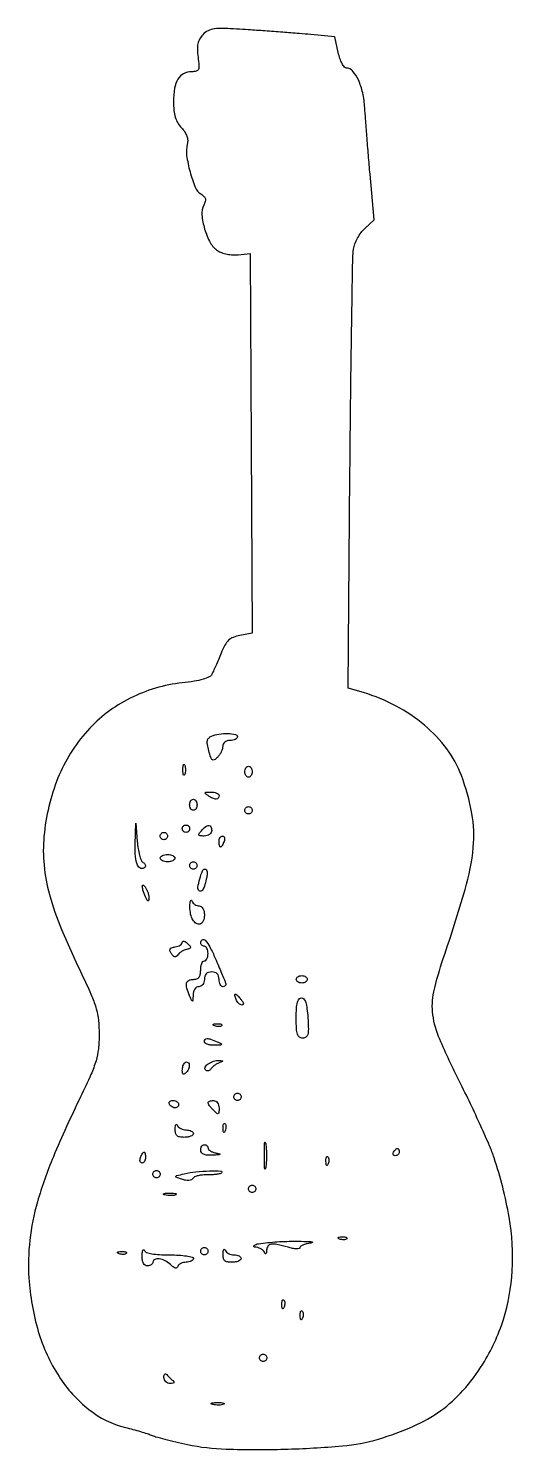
# Model space of a CAD drawing. Extents: x 0 to 132, y 0 to 387.
import ezdxf

# ---------------------------------------------------------------- set-up
doc = ezdxf.new("R2010")
doc.units = 0

msp = doc.modelspace()

# ---------------------------------------------------------------- linework, layer by layer
for points in [[(47.568518, 385.075712, 0.058267), (46.719232, 383.883974, 0.072998), (46.245394, 382.61366, 0.059997), (46.104042, 381.072072, 0.026236), (46.270164, 379.022441, -0.012594), (46.530277, 376.626635, -0.123581), (46.366663, 375.631498, -0.236374), (45.790045, 375.148082, -0.058434), (44.527288, 375, 0.119146), (42.360654, 374.476271, 0.138222), (40.811592, 373.035906, 0.097816), (39.900139, 370.554595, 0.039274), (39.615385, 366.934974, 0.023282), (39.729835, 364.478341, 0.049602), (40.092737, 362.613825, 0.060351), (40.753674, 361.101062, 0.055487), (41.772415, 359.742253, -0.04135), (42.677025, 358.604028, -0.06241), (43.243352, 357.473005, -0.071078), (43.467159, 356.355438, -0.078035), (43.3569, 355.256787, 0.099313), (43.181477, 352.225184, 0.031555), (44.099464, 347.771368, 0.029232), (45.517029, 343.56154, 0.158636), (47.044808, 341.739944, -0.0497), (47.895592, 341.082959, -0.141284), (48.272656, 340.444114, -0.139206), (48.254603, 339.696403, -0.047692), (47.832474, 338.686975, 0.148041), (47.307939, 336.065049, 0.049773), (48.0759, 332.196376, 0.04985), (49.619807, 328.493609, 0.124664), (51.586577, 326.351316, 0.060535), (52.700555, 325.800621, 0.032889), (54.173386, 325.38913, 0.03224), (55.74882, 325.163536, 0.043728), (57.185322, 325.177368), (60.5, 325.5), (60.75894, 273.862968), (61.01788, 222.225936), (57.652528, 221.594592, 0.047318), (55.838203, 221.072854, 0.096795), (54.594593, 220.280004, 0.080039), (53.599106, 218.971875, 0.024893), (52.541723, 216.731624, -0.002449), (51.81817, 215.001547, -0.002552), (51.087507, 213.302415, -0.002453), (50.441182, 211.839919, -0.011188), (50.042263, 211, -0.169823), (49.307019, 210.289083, -0.038269), (47.651647, 209.674221, -0.029614), (45.254584, 209.13837, -0.012686), (42.00175, 208.695399, 0.088822), (27.775493, 204.494111, 0.09341), (16.174228, 195.663502, 0.088849), (8.169766, 182.801194, 0.071814), (4.359881, 166.96233, 0.047152), (4.372226, 159.047823, 0.043894), (5.851734, 151.076912, 0.032215), (9.170367, 141.56429, 0.011626), (15.056678, 128.5, -0.009667), (17.396945, 123.359784, -0.034184), (18.604238, 119.942097, -0.043652), (19.180578, 116.844845, -0.024162), (19.366874, 113, -0.026186), (19.159611, 109.03746, -0.04635), (18.518721, 105.830619, -0.0327), (17.142021, 102.119874, -0.007331), (14.295965, 96, 0.012248), (6.918815, 79.720104, 0.030857), (2.588736, 67.450948, 0.040673), (0.512533, 57.009529, 0.044819), (0.250767, 46.708121, 0.055521), (2.821414, 32.177402, 0.071953), (8.451926, 19.890122, 0.082014), (16.588666, 10.925111, 0.107127), (26.5, 6.055354, -0.006), (28.560937, 5.517572, -0.005911), (30.61875, 4.927908, -0.005824), (32.409224, 4.369062, -0.022441), (33.5, 3.959658, 0.033238), (34.714757, 3.533387, 0.004927), (37.225719, 2.862241, 0.005533), (40.21318, 2.130328, 0.004736), (43.374788, 1.424244, 0.045063), (53.970611, 0.144581, 0.014443), (69.83962, 0.124908, 0.014112), (85.564186, 1.004303, 0.051825), (95.343999, 2.86129, 0.031286), (104.865971, 6.377654, 0.051701), (112.299954, 10.630295, 0.055167), (118.369681, 16.096729, 0.041929), (123.746192, 23.263694, 0.063814), (129.350453, 35.408029, 0.062587), (131.759235, 48.653883, 0.056434), (130.9131, 63.257868, 0.038119), (126.832657, 79.452587, 0.020859), (125.589447, 82.708592, 0.004883), (123.22798, 88.050786, 0.005025), (120.387204, 94.147645, 0.004916), (117.404145, 100.23094, -0.013392), (112.031298, 111.674326, -0.070458), (110.174161, 118.345749, -0.087848), (110.451361, 124.580458, -0.027087), (113.004657, 133.670322, 0.010624), (118.95961, 152.470517, 0.04677), (121.177043, 163.875428, 0.06973), (120.799914, 173.141945, 0.045172), (117.931635, 183.498015, 0.07071), (113.984425, 190.694908, 0.056485), (107.91057, 197.140734, 0.053396), (100.171736, 202.384874, 0.049553), (91.304874, 206.028054), (87.109749, 207.283694), (87.606297, 265.391847, -0.000749), (87.832351, 287.897729, -0.001151), (88.102168, 307.385968, -0.00037), (88.387234, 324.266316, -0.033314), (88.597087, 326.751874, -0.053636), (88.971068, 328.169097, -0.032813), (89.693808, 329.741781, -0.032632), (90.62564, 331.222747, -0.049107), (91.636562, 332.36382), (94.181795, 334.723893), (93.088254, 347.111947, -0.001109), (92.644253, 352.27238, -0.001047), (92.214427, 357.533589, -0.00104), (91.853254, 362.194104, -0.003661), (91.649133, 365.193888, 0.039338), (91.078942, 369.261972, 0.053541), (89.897099, 372.770971, 0.066515), (88.347862, 375.216512, 0.221855), (86.669008, 376, -0.231752), (86.111854, 376.2729, -0.044333), (85.484827, 377.248438, -0.039065), (84.896607, 378.6222, -0.027091), (84.442061, 380.25), (83.5, 384.5), (77, 385.119923, 0.003385), (73.778736, 385.40515, 0.00131), (69.311252, 385.758477, 0.001297), (64.467375, 386.116169, 0.001604), (59.953197, 386.423194, 0.004377), (53.547235, 386.781968, 0.038912), (50.724962, 386.695605, 0.091986), (49.003312, 386.178406, 0.09023)], [(57, 194, -0.191087), (56.848523, 193.618118, -0.088204), (56.4125, 193.29375, -0.068025), (55.765418, 193.073693, -0.048028), (55, 193, 0.071973), (54.211839, 192.885957, 0.094927), (53.568182, 192.553571, 0.107897), (53.149448, 192.046083, 0.119287), (53, 191.428571, -0.073842), (52.894918, 190.720916, -0.03861), (52.570363, 189.889113, -0.037357), (52.09718, 189.070061, -0.046744), (51.537408, 188.39455, -0.052914), (50.702309, 187.719696, -0.319669), (50.17669, 187.743294, -0.150592), (49.750574, 188.355333, -0.012813), (49.208229, 190.215979, -0.021179), (48.834346, 191.922798, -0.088019), (48.836752, 192.972796, -0.146552), (49.190234, 193.670556, -0.101445), (49.920821, 194.179715, -0.065111), (51.951871, 194.75588, -0.042966), (54.377737, 194.902822, -0.042475), (56.446399, 194.67376, -0.358136)], [(42.662281, 183.75, -0.174857), (42.474999, 183.540618, -0.447206), (42.306058, 183.601562, -0.078554), (42.189089, 184.10856, -0.017491), (42.157895, 185, -0.017491), (42.189089, 185.89144, -0.078554), (42.306058, 186.398438, -0.447206), (42.474999, 186.459382, -0.174857), (42.662281, 186.25, -0.057986), (42.818615, 185.679992, -0.037979), (42.87034, 185, -0.037979), (42.818615, 184.320008, -0.057986)], [(61, 184.5, -0.064853), (60.925306, 183.926543, -0.082425), (60.70625, 183.440625, -0.098894), (60.381354, 183.115568, -0.148195), (60, 183, -0.148195), (59.618646, 183.115568, -0.098894), (59.29375, 183.440625, -0.082425), (59.074694, 183.926543, -0.064853), (59, 184.5, -0.064853), (59.074694, 185.073457, -0.082425), (59.29375, 185.559375, -0.098894), (59.618646, 185.884432, -0.148195), (60, 186, -0.148195), (60.381354, 185.884432, -0.098894), (60.70625, 185.559375, -0.082425), (60.925306, 185.073457, -0.064853)], [(52, 178, -0.163584), (51.775753, 177.332924, -0.234725), (51.227035, 177.060308, -0.112355), (50.301377, 177.270972, -0.031558), (49, 178, -0.023197), (48.271114, 178.520491, -0.409657), (48.237851, 178.781653, -0.220444), (48.555791, 178.949578, -0.011293), (49.75, 178.984687, -0.042523), (50.611405, 178.917196, -0.062416), (51.339062, 178.701752, -0.082215), (51.832025, 178.381177, -0.210568)], [(46, 175.5, -0.064853), (45.925306, 174.926543, -0.082425), (45.70625, 174.440625, -0.098894), (45.381354, 174.115568, -0.148195), (45, 174, -0.148195), (44.618646, 174.115568, -0.098894), (44.29375, 174.440625, -0.082425), (44.074694, 174.926543, -0.064853), (44, 175.5, -0.064853), (44.074694, 176.073457, -0.082425), (44.29375, 176.559375, -0.098894), (44.618646, 176.884432, -0.148195), (45, 177, -0.148195), (45.381354, 176.884432, -0.098894), (45.70625, 176.559375, -0.082425), (45.925306, 176.073457, -0.064853)], [(61, 174, -0.099038), (60.923658, 173.618362, -0.097945), (60.70625, 173.29375, -0.097945), (60.381638, 173.076342, -0.099038), (60, 173, -0.099038), (59.618362, 173.076342, -0.097945), (59.29375, 173.29375, -0.097945), (59.076342, 173.618362, -0.099038), (59, 174, -0.099038), (59.076342, 174.381638, -0.097945), (59.29375, 174.70625, -0.097945), (59.618362, 174.923658, -0.099038), (60, 175, -0.099038), (60.381638, 174.923658, -0.097945), (60.70625, 174.70625, -0.097945), (60.923658, 174.381638, -0.099038)], [(31.285252, 159.823705, -0.066204), (31.678913, 159.501579, -0.100646), (31.909999, 159.126503, -0.129449), (31.944586, 158.760016, -0.156773), (31.787571, 158.454237, -0.28705), (30.712646, 158.206709, -0.21542), (29.808549, 159.061022, -0.078172), (29.258613, 161.375078, -0.027246), (29.180248, 164.809017), (29.360496, 170.5), (29.74446, 165.519332, 0.020379), (29.976147, 163.559837, 0.026444), (30.355453, 161.791716, 0.025957), (30.812953, 160.392919, 0.163745)], [(38, 167, -0.099038), (37.923658, 166.618362, -0.097945), (37.70625, 166.29375, -0.097945), (37.381638, 166.076342, -0.099038), (37, 166, -0.099038), (36.618362, 166.076342, -0.097945), (36.29375, 166.29375, -0.097945), (36.076342, 166.618362, -0.099038), (36, 167, -0.099038), (36.076342, 167.381638, -0.097945), (36.29375, 167.70625, -0.097945), (36.618362, 167.923658, -0.099038), (37, 168, -0.099038), (37.381638, 167.923658, -0.097945), (37.70625, 167.70625, -0.097945), (37.923658, 167.381638, -0.099038)], [(44, 169, -0.099038), (43.923658, 168.618362, -0.097945), (43.70625, 168.29375, -0.097945), (43.381638, 168.076342, -0.099038), (43, 168, -0.099038), (42.618362, 168.076342, -0.097945), (42.29375, 168.29375, -0.097945), (42.076342, 168.618362, -0.099038), (42, 169, -0.099038), (42.076342, 169.381638, -0.097945), (42.29375, 169.70625, -0.097945), (42.618362, 169.923658, -0.099038), (43, 170, -0.099038), (43.381638, 169.923658, -0.097945), (43.70625, 169.70625, -0.097945), (43.923658, 169.381638, -0.099038)], [(50, 168.5, -0.131445), (49.844825, 167.919933, -0.103835), (49.410096, 167.433875, -0.089246), (48.751387, 167.110683, -0.069641), (47.960573, 167, -0.021336), (46.873432, 167.046411, -0.258397), (46.538549, 167.27115, -0.281919), (46.567779, 167.657184, -0.02441), (47.210573, 168.461963, -0.039029), (48.36018, 169.576714, -0.171233), (49.234202, 169.898545, -0.307022), (49.795159, 169.529308, -0.098538)], [(53.361626, 165.5, -0.02136), (53.112506, 164.925442, -0.030395), (52.839659, 164.440625, -0.030693), (52.579329, 164.087111, -0.222225), (52.393011, 164, -0.289661), (52.241071, 164.096084, -0.046727), (52.115447, 164.440625, -0.039339), (52.028469, 164.925176, -0.024748), (52, 165.5, -0.062722), (52.07223, 166.073532, -0.08088), (52.284531, 166.559375, -0.098158), (52.599211, 166.884506, -0.152681), (52.968615, 167, -0.184534), (53.289193, 166.877514, -0.147206), (53.483616, 166.559375, -0.100118), (53.511135, 166.074366, -0.055937)], [(40, 161, -0.191087), (39.848523, 160.618118, -0.088204), (39.4125, 160.29375, -0.068025), (38.765418, 160.073693, -0.048028), (38, 160, -0.048028), (37.234582, 160.073693, -0.068025), (36.5875, 160.29375, -0.088204), (36.151477, 160.618118, -0.191087), (36, 161, -0.191087), (36.151477, 161.381882, -0.088204), (36.5875, 161.70625, -0.068025), (37.234582, 161.926307, -0.048028), (38, 162, -0.048028), (38.765418, 161.926307, -0.068025), (39.4125, 161.70625, -0.088204), (39.848523, 161.381882, -0.191087)], [(46, 159, -0.099038), (45.923658, 158.618362, -0.097945), (45.70625, 158.29375, -0.097945), (45.381638, 158.076342, -0.099038), (45, 158, -0.099038), (44.618362, 158.076342, -0.097945), (44.29375, 158.29375, -0.097945), (44.076342, 158.618362, -0.099038), (44, 159, -0.099038), (44.076342, 159.381638, -0.097945), (44.29375, 159.70625, -0.097945), (44.618362, 159.923658, -0.099038), (45, 160, -0.099038), (45.381638, 159.923658, -0.097945), (45.70625, 159.70625, -0.097945), (45.923658, 159.381638, -0.099038)], [(48.527124, 155.25205, -0.013437), (47.995112, 153.350315, -0.062442), (47.526647, 152.313496, -0.185581), (47.066538, 151.960284, -0.276523), (46.588305, 152.083333, -0.236217), (46.263939, 153.077203, -0.030362), (46.743433, 155.336066, -0.029436), (47.481788, 157.500658, -0.304743), (48.224985, 158, -0.274184), (48.568497, 157.796316, -0.098026), (48.746371, 157.231197, -0.060031), (48.737262, 156.355918, -0.028903)], [(32.914402, 150, -0.051935), (32.838733, 149.464625, -0.491407), (32.656114, 149.384577, -0.152377), (32.391929, 149.658129, -0.014925), (32, 150.5, -0.019739), (31.304162, 152.313446, -0.081911), (31.114008, 153.466394, -0.608383), (31.407129, 153.618131, -0.095694), (32, 153, -0.040566), (32.367204, 152.315929, -0.028934), (32.668473, 151.5, -0.029384), (32.865933, 150.682866, -0.053798)], [(46.583333, 148, -0.157116), (47.152545, 147.816608, -0.108391), (47.608333, 147.308824, -0.081104), (47.902663, 146.51166, -0.047997), (48, 145.5, -0.048268), (47.903041, 144.497955, -0.079023), (47.610699, 143.698668, -0.105211), (47.161843, 143.184839, -0.162184), (46.606989, 143, -0.178706), (45.537103, 143.395005, -0.105562), (44.699596, 144.489642, -0.075965), (44.189284, 146.192824, -0.043995), (44.078947, 148.331787, -0.021609), (44.140051, 149.097733, -0.111243), (44.282867, 149.4959, -0.456036), (44.465545, 149.523342, -0.120744), (44.662281, 149.25, 0.087674), (44.960859, 148.772091, 0.065245), (45.434649, 148.367188, 0.064399), (46.004061, 148.093368, 0.080074)], [(43.151615, 136.134318, 0.048208), (42.464269, 135.910928, 0.036947), (41.764849, 135.542849, 0.037921), (41.156594, 135.095528, 0.069282), (40.75, 134.634318, -0.084462), (40.350044, 134.207334, -0.217988), (39.947437, 134.117181, -0.156768), (39.517803, 134.363161, -0.040958), (39.025645, 135, -0.05493), (38.649865, 135.746561, -0.218139), (38.686359, 136.245765, -0.18857), (39.100767, 136.591645, -0.040594), (40.025645, 136.819551, 0.045395), (40.781153, 137.01342, 0.059226), (41.420033, 137.330135, 0.072415), (41.85521, 137.714223, 0.177608), (42, 138.108978, -0.240566), (42.126692, 138.35706, -0.215923), (42.411724, 138.415183, -0.09425), (42.862686, 138.218054, -0.035938), (43.401615, 137.789427, -0.02107), (44.133688, 137.056666, -0.226958), (44.252857, 136.666513, -0.277818), (44.01582, 136.380411, -0.029772)], [(50.955005, 133.75, -0.000152), (51.843655, 131.648245, -0.000184), (52.676405, 129.675, -0.000156), (53.376382, 128.013215, -0.001261), (53.695319, 127.25, -0.078686), (53.810316, 126.772351, -0.130513), (53.736444, 126.367188, -0.156218), (53.486912, 126.099245, -0.128457), (53.106989, 126, -0.175384), (52.684563, 126.152876, -0.092966), (52.325178, 126.5875, -0.073174), (52.081934, 127.234842, -0.053388), (52, 128, 0.072254), (51.873159, 128.873159, 0.124864), (51.5, 129.5, 0.124864), (50.873159, 129.873159, 0.072254), (50, 130, 0.072254), (49.126841, 129.873159, 0.124864), (48.5, 129.5, 0.124864), (48.126841, 128.873159, 0.072254), (48, 128, -0.072314), (47.888136, 127.230589, -0.08892), (47.5625, 126.583333, -0.10214), (47.075754, 126.153209, -0.130775), (46.5, 126, 0.137837), (45.903376, 125.832341, 0.103766), (45.404587, 125.363286, 0.085085), (45.064796, 124.640695, 0.059713), (44.929715, 123.75, -0.003386), (44.87311, 122.261086, -0.326773), (44.747226, 122.104278, -0.368608), (44.576652, 122.185338, -0.003751), (44, 123.5, -0.02926), (43.226267, 125.637187, -0.127565), (43.179447, 126.970867, -0.23031), (43.776292, 127.722062, -0.112136), (45, 128, 0.07578), (45.935258, 128.142566, 0.149477), (46.55, 128.5625, 0.124434), (46.893532, 129.317234, 0.044917), (47, 130.5, -0.038131), (47.073116, 131.457356, -0.057076), (47.29375, 132.265625, -0.074992), (47.617064, 132.817169, -0.226478), (48, 133, 0.191087), (48.381882, 133.151477, 0.088204), (48.70625, 133.5875, 0.068025), (48.926307, 134.234582, 0.048028), (49, 135, 0.048028), (48.926307, 135.765418, 0.068025), (48.70625, 136.4125, 0.088204), (48.381882, 136.848523, 0.191087), (48, 137, -0.099038), (47.618362, 137.076342, -0.097945), (47.29375, 137.29375, -0.097945), (47.076342, 137.618362, -0.099038), (47, 138, -0.274854), (47.447033, 138.751783, -0.342304), (48.224426, 138.624947, -0.066931), (49.512162, 136.805042, -0.020456)], [(76, 128, -0.148195), (75.884432, 127.618646, -0.098894), (75.559375, 127.29375, -0.082425), (75.073457, 127.074694, -0.064853), (74.5, 127, -0.064853), (73.926543, 127.074694, -0.082425), (73.440625, 127.29375, -0.098894), (73.115568, 127.618646, -0.148195), (73, 128, -0.148195), (73.115568, 128.381354, -0.098894), (73.440625, 128.70625, -0.082425), (73.926543, 128.925306, -0.064853), (74.5, 129, -0.064853), (75.073457, 128.925306, -0.082425), (75.559375, 128.70625, -0.098894), (75.884432, 128.381354, -0.148195)], [(58, 122.5, -0.035237), (58.42795, 121.903434, -0.100348), (58.603286, 121.425778, -0.22275), (58.515803, 121.128897, -0.214681), (58.229434, 121, -0.125677), (57.798443, 121.11007, -0.064053), (57.343184, 121.440625, -0.05745), (56.934012, 121.926337, -0.054778), (56.638374, 122.5, -0.019009), (56.442315, 123.075405, -0.034664), (56.333541, 123.559375, -0.044074), (56.311504, 123.904913, -0.407084), (56.40894, 124, -0.176553), (56.604143, 123.928855, -0.014236), (57.019109, 123.559375, -0.017822), (57.49792, 123.074599, -0.012711)], [(76.15745, 117.498637, -0.009448), (76.28994, 114.440094, -0.068838), (76.124642, 112.984344, -0.180617), (75.629717, 112.273047, -0.152744), (74.75, 111.998637, -0.158646), (73.869784, 112.285892, -0.159507), (73.329607, 113.035652, -0.066338), (73.063787, 114.53473, -0.010754), (73, 117.5, -0.012777), (73.067811, 120.153217, -0.049896), (73.313975, 121.773056, -0.100682), (73.751152, 122.675288, -0.233853), (74.40745, 123, -0.235041), (75.069264, 122.670701, -0.085057), (75.565576, 121.711968, -0.047185), (75.924453, 120.058108, -0.0143)], [(52.729167, 115.395833, -0.126455), (52.402231, 115.202593, -0.060344), (51.916927, 115.123424, -0.05415), (51.359369, 115.160852, -0.051402), (50.8125, 115.316886, -0.054073), (50.395823, 115.538436, -0.470617), (50.37858, 115.720685, -0.168741), (50.670344, 115.862007, -0.018894), (51.416667, 115.921053, -0.028489), (52.112848, 115.910055, -0.077125), (52.592839, 115.799335, -0.208169), (52.77538, 115.614691, -0.296942)], [(51.5, 111, -0.009027), (52.656439, 110.478132, -0.485414), (52.703411, 110.272912, -0.215481), (52.415213, 110.127419, -0.004372), (50.75, 110.070285, -0.034583), (49.696629, 110.116227, -0.053373), (48.807812, 110.314396, -0.070412), (48.197844, 110.62164, -0.24567), (48, 111, -0.163981), (48.21059, 111.624848, -0.234317), (48.725732, 111.880286, -0.087053), (49.71128, 111.707387, -0.014632)], [(43.1125, 102.7125, -0.034004), (42.572437, 102.24129, -0.258294), (42.25, 102.194569, -0.271978), (42.050901, 102.441764, -0.036751), (42, 103.133333, -0.07118), (42.185927, 104.432743, -0.125949), (42.734472, 105.358698, -0.296734), (43.350998, 105.489127, -0.22378), (43.841667, 104.975, -0.099514), (43.906408, 104.452911, -0.059262), (43.785599, 103.836016, -0.055968), (43.509426, 103.223506, -0.062578)], [(52, 105.271109, 0.039935), (51.374712, 104.974015, 0.029701), (50.736285, 104.553208, 0.03032), (50.178462, 104.08071, 0.057917), (49.804373, 103.629016, -0.08596), (49.479897, 103.278957, -0.113851), (49.085309, 103.100332, -0.126185), (48.68302, 103.121546, -0.121003), (48.333333, 103.333333, -0.333499), (48.223159, 104.106197, -0.114705), (49.024628, 105.000678, -0.077991), (50.462893, 105.70631, -0.085921), (52, 105.90574, -0.005451), (52.906372, 105.857386, -0.395532), (53, 105.757545, -0.306416), (52.912126, 105.627617, -0.004435)], [(58, 96, -0.099038), (57.923658, 95.618362, -0.097945), (57.70625, 95.29375, -0.097945), (57.381638, 95.076342, -0.099038), (57, 95, -0.099038), (56.618362, 95.076342, -0.097945), (56.29375, 95.29375, -0.097945), (56.076342, 95.618362, -0.099038), (56, 96, -0.099038), (56.076342, 96.381638, -0.097945), (56.29375, 96.70625, -0.097945), (56.618362, 96.923658, -0.099038), (57, 97, -0.099038), (57.381638, 96.923658, -0.097945), (57.70625, 96.70625, -0.097945), (57.923658, 96.381638, -0.099038)], [(41, 94, -0.092995), (40.928382, 93.618268, -0.096318), (40.723586, 93.29375, -0.099231), (40.418051, 93.076556, -0.105429), (40.059017, 93, -0.089642), (39.653442, 93.073302, -0.053229), (39.2129, 93.29375, -0.051032), (38.806203, 93.617485, -0.06081), (38.5, 94, -0.139169), (38.392057, 94.379648, -0.191142), (38.521475, 94.70625, -0.138808), (38.889346, 94.926733, -0.066118), (39.440983, 95, -0.062283), (40.037096, 94.925455, -0.080552), (40.542039, 94.70625, -0.097988), (40.879982, 94.381379, -0.153634)], [(52, 92.928571, -0.015801), (51.962452, 91.740721, -0.293958), (51.75, 91.452381, -0.279599), (51.389535, 91.518457, -0.014708), (50.5, 92.357143, -0.017569), (49.925657, 92.973333, -0.0221), (49.440625, 93.584375, -0.020956), (49.085815, 94.120258, -0.136573), (49, 94.428571, -0.234203), (49.108534, 94.647571, -0.071771), (49.440625, 94.832143, -0.0548), (49.925524, 94.958278, -0.036265), (50.5, 95, -0.132005), (51.083441, 94.843234, -0.105152), (51.568966, 94.404762, -0.089445), (51.89026, 93.736782, -0.067581)], [(43.083333, 87, -0.050201), (43.816758, 86.926177, -0.070178), (44.436979, 86.70625, -0.090315), (44.854207, 86.38175, -0.184457), (45, 86, -0.226478), (44.817169, 85.617064, -0.074992), (44.265625, 85.29375, -0.057076), (43.457356, 85.073116, -0.038131), (42.5, 85, -0.043303), (41.259146, 85.107667, -0.144925), (40.535396, 85.467105, -0.159719), (40.164422, 86.137794, -0.055945), (40.078947, 87.25, -0.020908), (40.140307, 88.046513, -0.102704), (40.282867, 88.471875, -0.451325), (40.465905, 88.507991, -0.134342), (40.662281, 88.25, 0.113869), (40.996792, 87.771682, 0.064373), (41.581524, 87.367188, 0.059088), (42.312853, 87.09311, 0.060204)], [(53.683114, 86.8125, -0.054073), (53.461564, 86.395823, -0.470617), (53.279315, 86.37858, -0.168741), (53.137993, 86.670344, -0.018894), (53.078947, 87.416667, -0.028489), (53.089945, 88.112848, -0.077125), (53.200665, 88.592839, -0.208169), (53.385309, 88.77538, -0.296942), (53.604167, 88.729167, -0.126455), (53.797407, 88.402231, -0.060344), (53.876576, 87.916927, -0.05415), (53.839148, 87.359369, -0.051402)], [(49, 82.069551, 0.197067), (49.159044, 81.681695, 0.061974), (49.660938, 81.285119, 0.051079), (50.388683, 80.939971, 0.037644), (51.25, 80.705733, -0.014773), (52.22149, 80.48867, -0.674817), (52.24151, 80.340365, -0.114822), (51.826388, 80.216901, -0.004641), (50.25, 80.136182, -0.027103), (48.753538, 80.154612, -0.082892), (47.76897, 80.387131, -0.1411), (47.209653, 80.837276, -0.154404), (47, 81.5, -0.064853), (47.074694, 82.073457, -0.082425), (47.29375, 82.559375, -0.098894), (47.618646, 82.884432, -0.148195), (48, 83, -0.091914), (48.38175, 82.929225, -0.095983), (48.70625, 82.726681, -0.09943), (48.923407, 82.424552, -0.10665)], [(64.723396, 76.75, -0.108536), (64.576315, 76.333801, -0.707215), (64.43855, 76.364063, -0.025693), (64.344207, 77.670434, -0.005179), (64.320074, 80, -0.005179), (64.344207, 82.329566, -0.025693), (64.43855, 83.635937, -0.707215), (64.576315, 83.666199, -0.108536), (64.723396, 83.25, -0.019375), (64.849065, 81.770235, -0.011494), (64.889766, 80, -0.011494), (64.849065, 78.229765, -0.019375)], [(101, 81, -0.105053), (100.918938, 80.618444, -0.099167), (100.688914, 80.29375, -0.09642), (100.345238, 80.076123, -0.093332), (99.940983, 80, -0.108972), (99.586039, 80.078288, -0.182303), (99.3746, 80.29375, -0.161196), (99.343488, 80.6179, -0.082592), (99.5, 81, -0.029505), (99.768994, 81.382774, -0.035638), (100.066025, 81.70625, -0.038439), (100.34829, 81.934461, -0.151918), (100.559017, 82, -0.210953), (100.727648, 81.92554, -0.081139), (100.870461, 81.70625, -0.061769), (100.967655, 81.382849, -0.042167)], [(32, 79.5, -0.062722), (31.92777, 78.926468, -0.08088), (31.715469, 78.440625, -0.098158), (31.400789, 78.115494, -0.152681), (31.031385, 78, -0.184534), (30.710807, 78.122486, -0.147206), (30.516384, 78.440625, -0.100118), (30.488865, 78.925634, -0.055937), (30.638374, 79.5, -0.02136), (30.887494, 80.074558, -0.030395), (31.160341, 80.559375, -0.030693), (31.420671, 80.912889, -0.222225), (31.606989, 81, -0.289661), (31.758929, 80.903916, -0.046727), (31.884553, 80.559375, -0.039339), (31.971531, 80.074824, -0.024748)], [(81.683114, 77.8125, -0.054073), (81.461564, 77.395823, -0.470617), (81.279315, 77.37858, -0.168741), (81.137993, 77.670344, -0.018894), (81.078947, 78.416667, -0.028489), (81.089945, 79.112848, -0.077125), (81.200665, 79.592839, -0.208169), (81.385309, 79.77538, -0.296942), (81.604167, 79.729167, -0.126455), (81.797407, 79.402231, -0.060344), (81.876576, 78.916927, -0.05415), (81.839148, 78.359369, -0.051402)], [(36, 75, -0.099038), (35.923658, 74.618362, -0.097945), (35.70625, 74.29375, -0.097945), (35.381638, 74.076342, -0.099038), (35, 74, -0.099038), (34.618362, 74.076342, -0.097945), (34.29375, 74.29375, -0.097945), (34.076342, 74.618362, -0.099038), (34, 75, -0.099038), (34.076342, 75.381638, -0.097945), (34.29375, 75.70625, -0.097945), (34.618362, 75.923658, -0.099038), (35, 76, -0.099038), (35.381638, 75.923658, -0.097945), (35.70625, 75.70625, -0.097945), (35.923658, 75.381638, -0.099038)], [(52.680753, 75.34742, -0.138449), (52.237053, 75.099087, -0.023055), (51.267415, 74.913615, -0.023766), (50.075038, 74.79955, -0.019071), (48.785779, 74.787028, 0.030388), (47.497115, 74.745347, 0.036906), (46.305827, 74.544691, 0.040145), (45.360039, 74.230329, 0.15525), (44.896539, 73.832596, -0.153015), (44.466492, 73.460298, -0.082461), (43.780026, 73.288431, -0.063326), (42.893761, 73.328972, -0.038392), (41.874846, 73.587996, -0.006361), (40.305946, 74.14017, -0.427881), (40.203626, 74.374916, -0.237991), (40.462641, 74.595723, -0.003407), (42.5, 75.076693, -0.029362), (45.710861, 75.615666, -0.020257), (49.390436, 75.862912, -0.017399), (52.490004, 75.83747, -0.652739)], [(40.269032, 69.344063, -0.06278), (39.671085, 69.185595, -0.030339), (38.880008, 69.127736, -0.029507), (38.036634, 69.167106, -0.037336), (37.269032, 69.307009, -0.087174), (36.883358, 69.48334, -0.597527), (36.900903, 69.643467, -0.080377), (37.431793, 69.764444, -0.012823), (38.5, 69.805051, -0.014395), (39.580113, 69.787295, -0.052471), (40.257153, 69.684921, -0.333666), (40.386009, 69.52287, -0.31318)], [(62, 71, -0.099038), (61.923658, 70.618362, -0.097945), (61.70625, 70.29375, -0.097945), (61.381638, 70.076342, -0.099038), (61, 70, -0.099038), (60.618362, 70.076342, -0.097945), (60.29375, 70.29375, -0.097945), (60.076342, 70.618362, -0.099038), (60, 71, -0.099038), (60.076342, 71.381638, -0.097945), (60.29375, 71.70625, -0.097945), (60.618362, 71.923658, -0.099038), (61, 72, -0.099038), (61.381638, 71.923658, -0.097945), (61.70625, 71.70625, -0.097945), (61.923658, 71.381638, -0.099038)], [(38.583333, 53, -0.014104), (41.083185, 52.929472, -0.024552), (43.145833, 52.711039, -0.022345), (44.687635, 52.399652, -0.344434), (45, 52, -0.184457), (44.854207, 51.61825, -0.090315), (44.436979, 51.29375, -0.070178), (43.816758, 51.073823, -0.050201), (43.083333, 51, 0.055236), (42.322225, 50.915662, 0.059633), (41.618657, 50.666908, 0.067244), (41.074569, 50.300042, 0.13112), (40.78869, 49.866071, -0.170344), (40.509266, 49.505442, -0.207329), (40.091444, 49.435749, -0.104489), (39.513905, 49.71602, -0.031352), (38.776786, 50.366071, 0.075288), (37.330973, 51.431584, 0.088448), (35.711204, 51.947543, 0.140041), (34.495898, 51.768423, 0.294657), (34, 51, -0.148195), (33.884432, 50.618646, -0.098894), (33.559375, 50.29375, -0.082425), (33.073457, 50.074694, -0.064853), (32.5, 50, -0.143668), (31.86143, 50.187351, -0.131519), (31.399144, 50.695175, -0.088877), (31.135224, 51.549368, -0.037787), (31.078947, 52.75, -0.017437), (31.141588, 53.734045, -0.068218), (31.282867, 54.325, -0.378789), (31.467484, 54.420113, -0.239112), (31.662281, 54.25, 0.214789), (32.235983, 53.700208, 0.040594), (33.672419, 53.318353, 0.031386), (35.761714, 53.075046, 0.013296)], [(49, 54, -0.099038), (48.923658, 53.618362, -0.097945), (48.70625, 53.29375, -0.097945), (48.381638, 53.076342, -0.099038), (48, 53, -0.099038), (47.618362, 53.076342, -0.097945), (47.29375, 53.29375, -0.097945), (47.076342, 53.618362, -0.099038), (47, 54, -0.099038), (47.076342, 54.381638, -0.097945), (47.29375, 54.70625, -0.097945), (47.618362, 54.923658, -0.099038), (48, 55, -0.099038), (48.381638, 54.923658, -0.097945), (48.70625, 54.70625, -0.097945), (48.923658, 54.381638, -0.099038)], [(56.083333, 53, -0.050201), (56.816758, 52.926177, -0.070178), (57.436979, 52.70625, -0.090315), (57.854207, 52.38175, -0.184457), (58, 52, -0.226478), (57.817169, 51.617064, -0.074992), (57.265625, 51.29375, -0.057076), (56.457356, 51.073116, -0.038131), (55.5, 51, -0.043303), (54.259146, 51.107667, -0.144925), (53.535396, 51.467105, -0.159719), (53.164422, 52.137794, -0.055945), (53.078947, 53.25, -0.020908), (53.140307, 54.046513, -0.102704), (53.282867, 54.471875, -0.451325), (53.465905, 54.507991, -0.134342), (53.662281, 54.25, 0.113869), (53.996792, 53.771682, 0.064373), (54.581524, 53.367188, 0.059088), (55.312853, 53.09311, 0.060204)], [(77.25, 56.276604, 0.024742), (76.004846, 56.059093, 0.037555), (74.954688, 55.737126, 0.042547), (74.2038, 55.367334, 0.262851), (74, 55.006447, -0.355254), (73.779911, 54.735777, -0.056294), (73.047252, 54.667489, -0.041567), (72.000412, 54.775292, -0.023403), (70.756602, 55.069806, 0.014892), (67.744273, 55.837435, 0.09007), (66.139916, 55.901777, 0.212971), (65.290331, 55.370026, 0.137558), (64.921053, 54.25, -0.021021), (64.862835, 53.583427, -0.185333), (64.724694, 53.327933, -0.449116), (64.54862, 53.351958, -0.051902), (64.337719, 53.75, 0.120629), (63.987015, 54.237499, 0.05848), (63.345038, 54.667567, 0.053011), (62.532834, 54.980254, 0.051801), (61.666667, 55.118315, -0.698168), (61.536349, 55.543731, -0.12782), (62.732799, 56.042263, -0.018795), (67.804201, 56.566233, -0.017735), (73, 56.721648, -0.004896), (75.699657, 56.680194, -0.0198), (77.342187, 56.573706, -0.482535), (77.435616, 56.427076, -0.286331)], [(86.729167, 57.395833, -0.126455), (86.402231, 57.202593, -0.060344), (85.916927, 57.123424, -0.05415), (85.359369, 57.160852, -0.051402), (84.8125, 57.316886, -0.054073), (84.395823, 57.538436, -0.470617), (84.37858, 57.720685, -0.168741), (84.670344, 57.862007, -0.018894), (85.416667, 57.921053, -0.028489), (86.112848, 57.910055, -0.077125), (86.592839, 57.799335, -0.208169), (86.77538, 57.614691, -0.296942)], [(26.729167, 53.395833, -0.126455), (26.402231, 53.202593, -0.060344), (25.916927, 53.123424, -0.05415), (25.359369, 53.160852, -0.051402), (24.8125, 53.316886, -0.054073), (24.395823, 53.538436, -0.470617), (24.37858, 53.720685, -0.168741), (24.670344, 53.862007, -0.018894), (25.416667, 53.921053, -0.028489), (26.112848, 53.910055, -0.077125), (26.592839, 53.799335, -0.208169), (26.77538, 53.614691, -0.296942)], [(69.683114, 38.8125, -0.054073), (69.461564, 38.395823, -0.470617), (69.279315, 38.37858, -0.168741), (69.137993, 38.670344, -0.018894), (69.078947, 39.416667, -0.028489), (69.089945, 40.112848, -0.077125), (69.200665, 40.592839, -0.208169), (69.385309, 40.77538, -0.296942), (69.604167, 40.729167, -0.126455), (69.797407, 40.402231, -0.060344), (69.876576, 39.916927, -0.05415), (69.839148, 39.359369, -0.051402)], [(74.683114, 35.8125, -0.054073), (74.461564, 35.395823, -0.470617), (74.279315, 35.37858, -0.168741), (74.137993, 35.670344, -0.018894), (74.078947, 36.416667, -0.028489), (74.089945, 37.112848, -0.077125), (74.200665, 37.592839, -0.208169), (74.385309, 37.77538, -0.296942), (74.604167, 37.729167, -0.126455), (74.797407, 37.402231, -0.060344), (74.876576, 36.916927, -0.05415), (74.839148, 36.359369, -0.051402)], [(65, 25, -0.099038), (64.923658, 24.618362, -0.097945), (64.70625, 24.29375, -0.097945), (64.381638, 24.076342, -0.099038), (64, 24, -0.099038), (63.618362, 24.076342, -0.097945), (63.29375, 24.29375, -0.097945), (63.076342, 24.618362, -0.099038), (63, 25, -0.099038), (63.076342, 25.381638, -0.097945), (63.29375, 25.70625, -0.097945), (63.618362, 25.923658, -0.099038), (64, 26, -0.099038), (64.381638, 25.923658, -0.097945), (64.70625, 25.70625, -0.097945), (64.923658, 25.381638, -0.099038)], [(39.5, 18.776946, -0.111066), (39.749502, 18.485745, -0.327207), (39.71351, 18.239691, -0.159858), (39.381294, 18.068396, -0.037587), (38.75, 18.015313, -0.092982), (38.077293, 18.13542, -0.098893), (37.510203, 18.490372, -0.101386), (37.132985, 19.027441, -0.102919), (37, 19.666667, -0.043317), (37.050454, 20.247958, -0.152297), (37.220312, 20.577897, -0.297449), (37.466001, 20.631514, -0.129577), (37.75, 20.4283, 0.019542), (38.109237, 20.02775, 0.01106), (38.573438, 19.569889, 0.011028), (39.062566, 19.128314, 0.017789)], [(53.269032, 12.344063, -0.06278), (52.671085, 12.185595, -0.030339), (51.880008, 12.127736, -0.029507), (51.036634, 12.167106, -0.037336), (50.269032, 12.307009, -0.087174), (49.883358, 12.48334, -0.597527), (49.900903, 12.643467, -0.080377), (50.431793, 12.764444, -0.012823), (51.5, 12.805051, -0.014395), (52.580113, 12.787295, -0.052471), (53.257153, 12.684921, -0.333666), (53.386009, 12.52287, -0.31318)]]:
    msp.add_lwpolyline(points, format="xyb", close=True)

doc.saveas('drawing.dxf')
